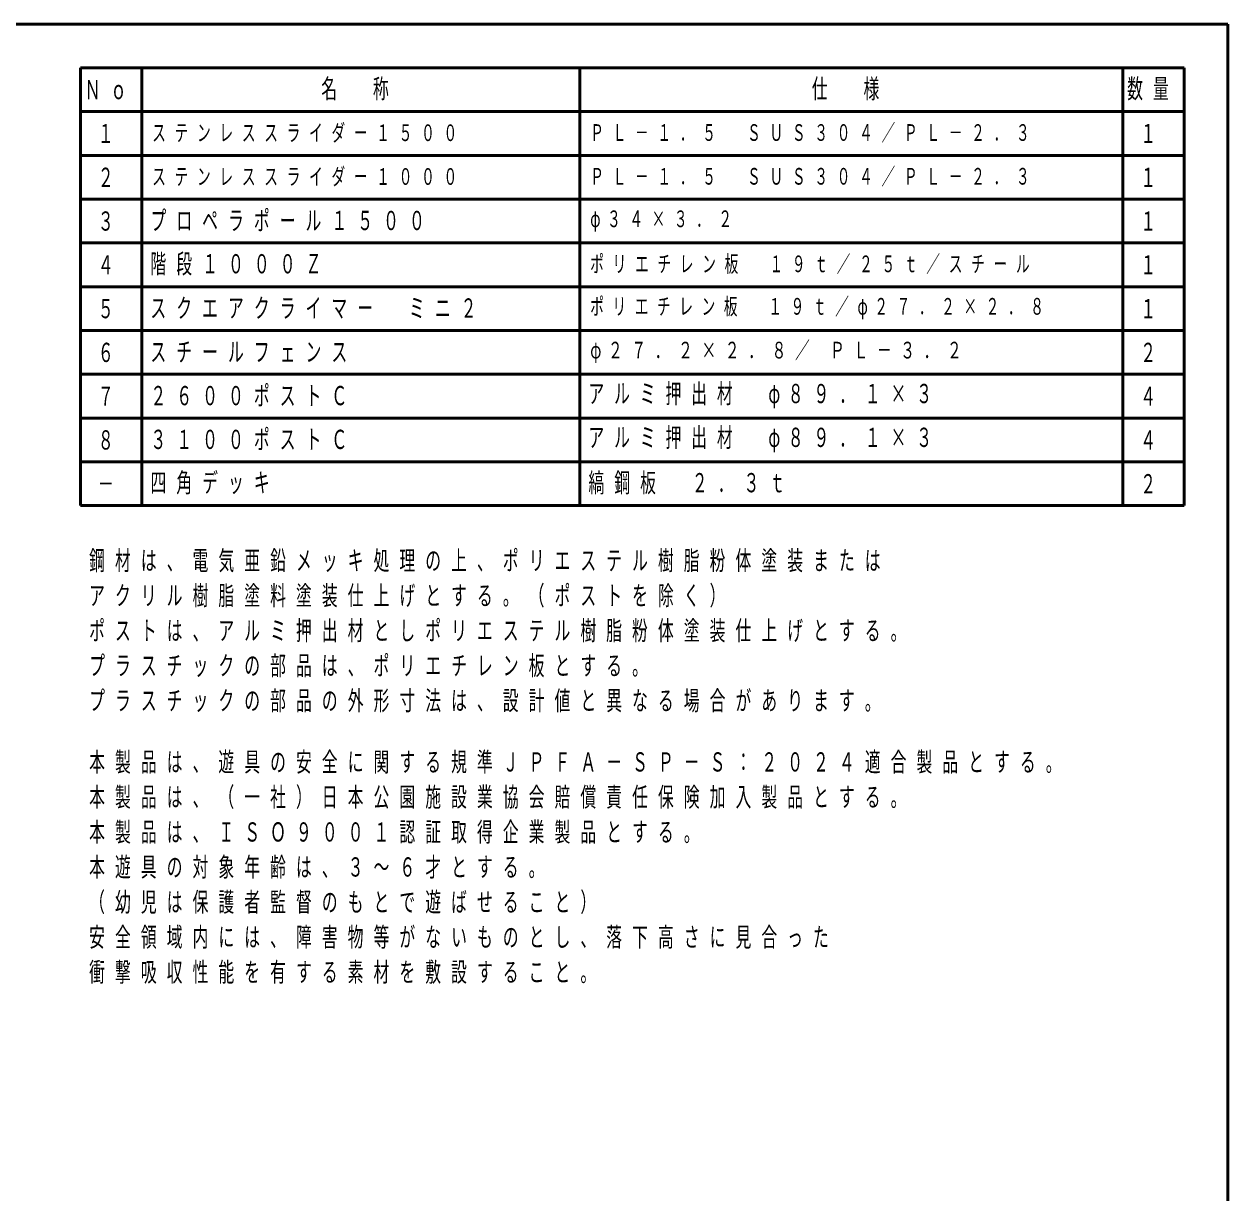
# Model space of a CAD drawing. Units: millimetres on the paper. Extents: x -385 to 0, y -594 to 267.
# Drawn here: x -137.4 to 0, y 133.5 to 267 of the extents above; entities that cross this region are included whole.
import ezdxf
from ezdxf.enums import TextEntityAlignment as Align

# ---------------------------------------------------------------- set-up
doc = ezdxf.new("R2010")
doc.units = ezdxf.units.MM
doc.layers.add('LY_1', color=7, linetype='Continuous', lineweight=50)
doc.layers.add('LY_2', color=7, linetype='Continuous', lineweight=13)
doc.styles.add('ＭＳ ゴシック', font='')
doc.styles.get('ＭＳ ゴシック').set_extended_font_data('MS Gothic')

msp = doc.modelspace()

# ---------------------------------------------------------------- linework, layer by layer
at = {"layer": 'LY_1', "color": 140}
for p, q in [((-131, 262), (-5, 262)), ((-131, 212), (-131, 262)), ((-124, 212), (-124, 262)), ((-74, 212), (-74, 262)), ((-12, 212), (-12, 262)), ((-5, 212), (-5, 262)), ((-131, 257), (-5, 257)), ((-131, 252), (-5, 252)), ((-131, 247), (-5, 247)), ((-131, 242), (-5, 242)), ((-131, 237), (-5, 237)), ((-131, 232), (-5, 232)), ((-131, 227), (-5, 227)), ((-131, 222), (-5, 222)), ((-131, 217), (-5, 217)), ((-131, 212), (-5, 212))]:
    msp.add_line(p, q, dxfattribs=at)
at = {"layer": 'LY_2', "lineweight": 50}
for p, q in [((0, 267), (-385, 267)), ((0, 0), (0, 267))]:
    msp.add_line(p, q, dxfattribs=at)

# ---------------------------------------------------------------- texts
at = {"layer": 'LY_1', "style": 'ＭＳ ゴシック', "width": 0.6}
for s, p in [('１', (-129, 254.5)), ('１', (-10, 254.5)), ('２', (-129, 249.5)), ('１', (-10, 249.5)), ('３', (-129, 244.5)), ('１', (-10, 244.5)), ('４', (-129, 239.5)), ('１', (-10, 239.5)), ('５', (-129, 234.5)), ('１', (-10, 234.5)), ('６', (-129, 229.5)), ('２', (-10, 229.5)), ('７', (-129, 224.5)), ('４', (-10, 224.5)), ('８', (-129, 219.5)), ('４', (-10, 219.5)), ('－', (-129, 214.5)), ('２', (-10, 214.5))]:
    msp.add_text(s, height=2.199, dxfattribs=at).set_placement(p, align=Align.MIDDLE_LEFT)
at = {"layer": 'LY_1', "style": 'ＭＳ ゴシック'}
for s, insert, char_height, attachment_point in [('\\T1.64;\\W0.6;Ｎｏ', (-130.5, 259.5), 2.199, 4), ('\\T1.64;\\W0.6;名\u3000称', (-103.5, 259.5), 2.199, 4), ('\\T1.64;\\W0.6;仕\u3000様', (-47.5, 259.5), 2.199, 4), ('\\T1.64;\\W0.6;数量', (-11.5, 259.5), 2.199, 4), ('\\T1.64;\\W0.6;ステンレススライダー１５００', (-122.8, 254.5), 1.906, 4), ('\\T1.64;\\W0.6;ＰＬ－１．５\u3000ＳＵＳ３０４／ＰＬ－２．３', (-72.8, 254.5), 1.906, 4), ('\\T1.64;\\W0.6;ステンレススライダー１０００', (-122.8, 249.5), 1.906, 4), ('\\T1.64;\\W0.6;ＰＬ－１．５\u3000ＳＵＳ３０４／ＰＬ－２．３', (-72.8, 249.5), 1.906, 4), ('\\T1.64;\\W0.6;プロペラポール１５００', (-123, 244.5), 2.199, 4), ('\\T1.63;\\W0.6;φ３４×３．２', (-72.8, 244.5), 1.906, 4), ('\\T1.64;\\W0.6;階段１０００Ｚ', (-123, 239.5), 2.199, 4), ('\\T1.64;\\W0.6;ポリエチレン板\u3000１９ｔ／２５ｔ／スチール', (-72.8, 239.5), 1.906, 4), ('\\T1.64;\\W0.6;スクエアクライマー\u3000ミニ２', (-123, 234.5), 2.199, 4), ('\\T1.63;\\W0.6;ポリエチレン板\u3000１９ｔ／φ２７．２×２．８', (-72.8, 234.5), 1.906, 4), ('\\T1.58;\\W0.65;φ２７．２×２．８／\\~ＰＬ－３．２', (-72.8, 229.5), 1.906, 4), ('\\T1.64;\\W0.6;スチールフェンス', (-123, 229.5), 2.199, 4), ('\\T1.64;\\W0.6;２６００ポストＣ', (-123, 224.5), 2.199, 4), ('\\T1.63;\\W0.6;アルミ押出材\u3000φ８９．１×３', (-73, 224.5), 2.199, 4), ('\\T1.64;\\W0.6;３１００ポストＣ', (-123, 219.5), 2.199, 4), ('\\T1.63;\\W0.6;アルミ押出材\u3000φ８９．１×３', (-73, 219.5), 2.199, 4), ('\\T1.64;\\W0.6;四角デッキ', (-123, 214.5), 2.199, 4), ('\\T1.64;\\W0.6;縞鋼板\u3000２．３ｔ', (-73, 214.5), 2.199, 4), ('\\T1.64;\\W0.6;鋼材は、電気亜鉛メッキ処理の上、ポリエステル樹脂粉体塗装または', (-129.998, 206.837), 2.199, 1), ('\\T1.64;\\W0.6;アクリル樹脂塗料塗装仕上げとする。（ポストを除く）', (-129.998, 202.837), 2.199, 1), ('\\T1.64;\\W0.6;ポストは、アルミ押出材としポリエステル樹脂粉体塗装仕上げとする。', (-129.998, 198.837), 2.199, 1), ('\\T1.64;\\W0.6;プラスチックの部品は、ポリエチレン板とする。', (-129.998, 194.837), 2.199, 1), ('\\T1.64;\\W0.6;プラスチックの部品の外形寸法は、設計値と異なる場合があります。', (-129.998, 190.837), 2.199, 1), ('\\T1.64;\\W0.6;本製品は、遊具の安全に関する規準ＪＰＦＡ－ＳＰ－Ｓ：２０２４適合製品とする。', (-129.998, 183.828), 2.199, 1), ('\\T1.64;\\W0.6;本製品は、（一社）日本公園施設業協会賠償責任保険加入製品とする。', (-129.998, 179.828), 2.199, 1), ('\\T1.64;\\W0.6;本製品は、ＩＳＯ９００１認証取得企業製品とする。', (-129.998, 175.828), 2.199, 1), ('\\T1.64;\\W0.6;本遊具の対象年齢は、３～６才とする。', (-129.998, 171.828), 2.199, 1), ('\\T1.64;\\W0.6;（幼児は保護者監督のもとで遊ばせること）', (-129.998, 167.828), 2.199, 1), ('\\T1.64;\\W0.6;安全領域内には、障害物等がないものとし、落下高さに見合った', (-129.998, 163.828), 2.199, 1), ('\\T1.64;\\W0.6;衝撃吸収性能を有する素材を敷設すること。', (-129.998, 159.828), 2.199, 1)]:
    msp.add_mtext(s, dxfattribs=dict(at, insert=insert, char_height=char_height, attachment_point=attachment_point))

doc.saveas('drawing.dxf')
